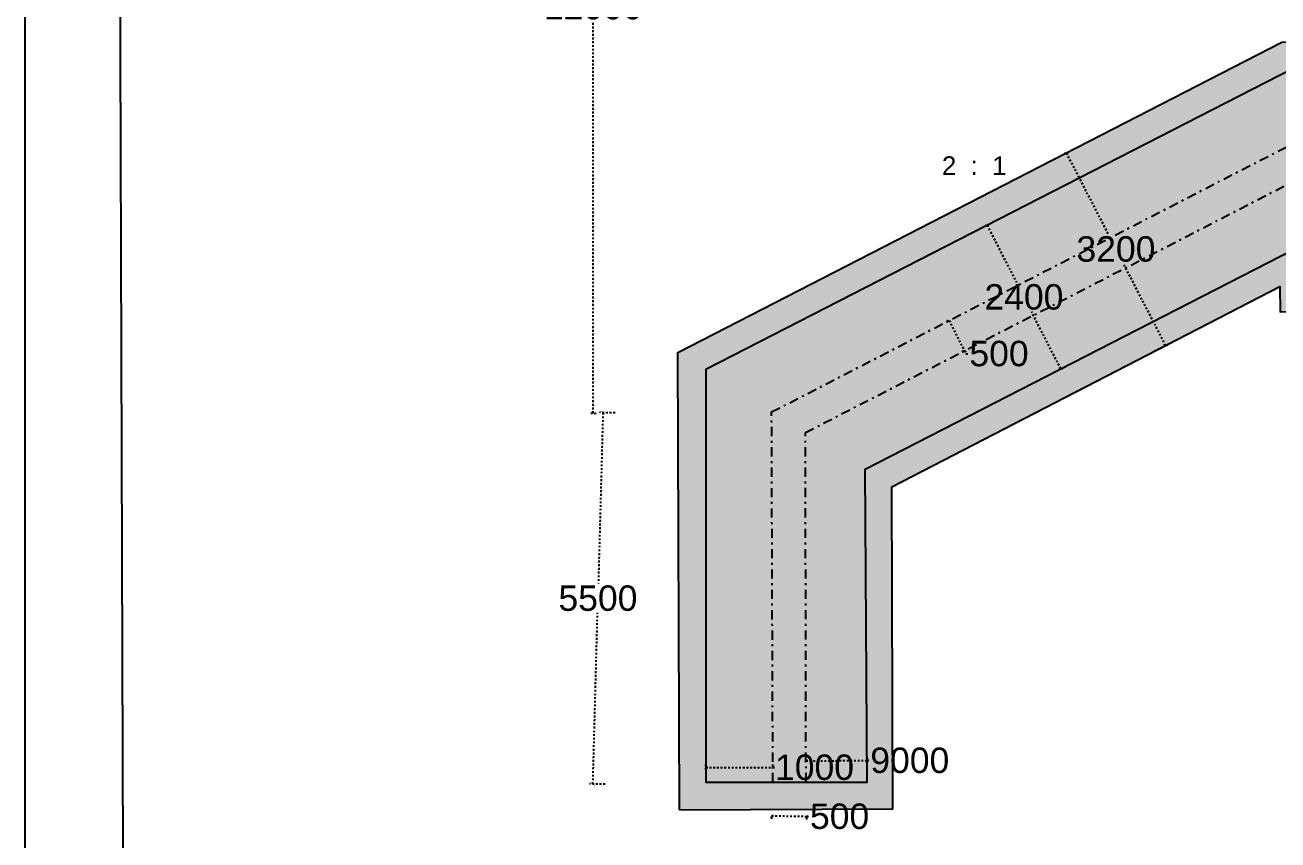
# Model space of a CAD drawing. Header units: inches. Extents: x 19331 to 39017, y 19415 to 38958.
# Drawn here: x 19331.2 to 19398.9, y 19481.4 to 19525.5 of the extents above; entities that cross this region are included whole.
import ezdxf

# ---------------------------------------------------------------- set-up
doc = ezdxf.new("R2010")
doc.units = ezdxf.units.IN
doc.header["$MEASUREMENT"] = 0
doc.linetypes.add('DASHDOT', pattern=[1, 0.5, -0.25, 0, -0.25])
for name, color, linetype in [('DIMENSION', 255, 'Continuous'), ('DRAWING', 7, 'Continuous'), ('TEXT', 255, 'Continuous')]:
    doc.layers.add(name, color=color, linetype=linetype)
doc.styles.get("Standard").update_dxf_attribs({"font": 'arial.ttf'})
doc.dimstyles.new('dig', dxfattribs={"dimtxt": 0.3125, "dimasz": 0.18, "dimexe": 0.18, "dimexo": 0.0625, "dimgap": 0.09, "dimtad": 0, "dimtih": 1, "dimtoh": 1, "dimdec": 4, "dimzin": 0, "dimdsep": 46, "dimtxsty": 'Standard', "dimblk": 'ARCHTICK', "dimcen": 0.09, "dimadec": 0, "dimazin": 0, "dimtfac": 1, "dimtdec": 4, "dimtofl": 0, "dimtmove": 0, "dimatfit": 3, "dimldrblk": 'ARCHTICK', "dimfxl": 1, "dimtolj": 1, "dimtzin": 0, "dimarcsym": 0})
pattern_1 = [(50, (0, 0), (2.15178055, -0.1882564), [0.225, -2.475]), (355, (0, 0), (-0.416254, 2.2565764), [0.18, -1.98]), (100.4514, (0.1793, -0.0157), (1.73552815, 2.06831863), [0.19122057, -2.10342634]), (46.1842, (0, 0.6), (3.20172315, -0.49655704), [0.3375, -3.7125]), (96.6356, (0.2668, 0.5586), (2.8039881, 2.9223536), [0.28683086, -3.155139]), (351.1842, (0, 0.6), (2.80398584, 2.9223558), [0.27, -2.97]), (21, (0.3, 0.45), (1.79072116, -1.20785667), [0.225, -2.475]), (326, (0.3, 0.45), (0.729946, 2.17545014), [0.18, -1.98]), (71.4514, (0.4492, 0.3493), (2.52066789, 0.96759149), [0.19122057, -2.10342634]), (37.5, (0, 0), (0.036479566, 0.998681561), [0, -1.956, 0, -2.01, 0, -1.9875]), (7.5, (0, 0), (0.789208612, 1.183235136), [0, -1.146, 0, -1.911, 0, -0.7575]), (327.5, (-0.669, 0), (1.601467309, -0.067664615), [0, -0.75, 0, -2.34, 0, -3.105]), (317.5, (-0.969, 0), (1.74955851, 0.30031495), [0, -0.975, 0, -1.554, 0, -2.205])]

# ---------------------------------------------------------------- blocks, each defined once
blk = doc.blocks.new('_ArchTick')
at = {"color": 0, "linetype": 'ByBlock', "const_width": 0.15}
blk.add_lwpolyline([(-0.5, -0.5), (0.5, 0.5)], dxfattribs=at)
blk = doc.blocks.new('*D124')
at = {"layer": 'Defpoints', "color": 0, "linetype": 'DASHDOT', "ltscale": 0.02, "transparency": 16777216}
for p in [(19361.691, 19548.434), (19361.691, 19504.505), (19361.884, 19504.505)]:
    blk.add_point(p, dxfattribs=at)
at = {"layer": 'DIMENSION', "color": 0, "linetype": 'DASHDOT', "lineweight": -2, "ltscale": 0.02, "transparency": 16777216}
for p, q in [((19361.753, 19548.434), (19362.064, 19548.434)), ((19361.884, 19548.434), (19361.884, 19527.262)), ((19361.884, 19504.505), (19361.884, 19525.678)), ((19361.753, 19504.505), (19362.064, 19504.505))]:
    blk.add_line(p, q, dxfattribs=at)
at = {"layer": 'DIMENSION', "color": 0, "linetype": 'DASHDOT', "lineweight": -2, "ltscale": 0.02, "transparency": 16777216, "xscale": 0.18, "yscale": 0.18, "zscale": 0.18}
for p, rotation in [((19361.884, 19548.434), 90), ((19361.884, 19504.505), 270)]:
    blk.add_blockref('_ArchTick', p, dxfattribs=dict(at, rotation=rotation))
at = {"layer": 'DIMENSION', "color": 0, "linetype": 'DASHDOT', "ltscale": 0.02, "transparency": 16777216, "insert": (19361.884, 19526.47), "char_height": 1.375, "attachment_point": 5}
blk.add_mtext('\\A1;12000', dxfattribs=at)
blk = doc.blocks.new('*D125')
at = {"layer": 'Defpoints', "color": 0, "linetype": 'DASHDOT', "ltscale": 0.02, "transparency": 16777216}
for p in [(19363.134, 19504.51), (19361.869, 19484.454), (19362.593, 19484.435)]:
    blk.add_point(p, dxfattribs=at)
at = {"layer": 'DIMENSION', "color": 0, "linetype": 'DASHDOT', "lineweight": -2, "ltscale": 0.02, "transparency": 16777216}
for p, q in [((19362.41, 19504.53), (19362.161, 19495.284)), ((19363.072, 19504.512), (19362.231, 19504.535)), ((19361.869, 19484.454), (19362.118, 19493.7)), ((19362.53, 19484.436), (19361.689, 19484.459))]:
    blk.add_line(p, q, dxfattribs=at)
at = {"layer": 'DIMENSION', "color": 0, "linetype": 'DASHDOT', "lineweight": -2, "ltscale": 0.02, "transparency": 16777216, "xscale": 0.18, "yscale": 0.18, "zscale": 0.18}
for p, rotation in [((19362.41, 19504.53), 88.45497695517574), ((19361.869, 19484.454), 268.4549769551757)]:
    blk.add_blockref('_ArchTick', p, dxfattribs=dict(at, rotation=rotation))
at = {"layer": 'DIMENSION', "color": 0, "linetype": 'DASHDOT', "ltscale": 0.02, "transparency": 16777216, "insert": (19362.14, 19494.492), "char_height": 1.375, "attachment_point": 5}
blk.add_mtext('\\A1;5500', dxfattribs=at)
blk = doc.blocks.new('*D131')
at = {"layer": 'Defpoints', "color": 0, "linetype": 'DASHDOT', "ltscale": 0.02, "transparency": 16777216}
for p in [(19371.533, 19482.735), (19373.422, 19482.703), (19373.422, 19482.703)]:
    blk.add_point(p, dxfattribs=at)
at = {"layer": 'DIMENSION', "color": 0, "linetype": 'DASHDOT', "lineweight": -2, "ltscale": 0.02, "transparency": 16777216}
for p, q in [((19371.532, 19482.673), (19371.53, 19482.555)), ((19371.533, 19482.735), (19373.422, 19482.703)), ((19373.421, 19482.641), (19373.419, 19482.523)), ((19373.422, 19482.703), (19373.602, 19482.7))]:
    blk.add_line(p, q, dxfattribs=at)
at = {"layer": 'DIMENSION', "color": 0, "linetype": 'DASHDOT', "lineweight": -2, "ltscale": 0.02, "transparency": 16777216, "xscale": 0.18, "yscale": 0.18, "zscale": 0.18}
for p, rotation in [((19371.533, 19482.735), 179.0220074722615), ((19373.422, 19482.703), 359.0220074722615)]:
    blk.add_blockref('_ArchTick', p, dxfattribs=dict(at, rotation=rotation))
at = {"layer": 'DIMENSION', "color": 0, "linetype": 'DASHDOT', "ltscale": 0.02, "transparency": 16777216, "insert": (19375.208, 19482.7), "char_height": 1.375, "attachment_point": 5}
blk.add_mtext('\\A1;500', dxfattribs=at)
blk = doc.blocks.new('*D134')
at = {"layer": 'Defpoints', "color": 0, "linetype": 'DASHDOT', "ltscale": 0.02, "transparency": 16777216}
for p in [(19367.975, 19485.337), (19371.597, 19485.349), (19371.597, 19485.349)]:
    blk.add_point(p, dxfattribs=at)
at = {"layer": 'DIMENSION', "color": 0, "linetype": 'DASHDOT', "lineweight": -2, "ltscale": 0.02, "transparency": 16777216}
for p, q in [((19367.975, 19485.4), (19367.975, 19485.517)), ((19367.975, 19485.337), (19371.597, 19485.349)), ((19371.596, 19485.412), (19371.596, 19485.529)), ((19371.597, 19485.349), (19371.777, 19485.35))]:
    blk.add_line(p, q, dxfattribs=at)
at = {"layer": 'DIMENSION', "color": 0, "linetype": 'DASHDOT', "lineweight": -2, "ltscale": 0.02, "transparency": 16777216, "xscale": 0.18, "yscale": 0.18, "zscale": 0.18}
for p, rotation in [((19367.975, 19485.337), 180.1892206381297), ((19371.597, 19485.349), 0.1892206381296935)]:
    blk.add_blockref('_ArchTick', p, dxfattribs=dict(at, rotation=rotation))
at = {"layer": 'DIMENSION', "color": 0, "linetype": 'DASHDOT', "ltscale": 0.02, "transparency": 16777216, "insert": (19373.853, 19485.35), "char_height": 1.375, "attachment_point": 5}
blk.add_mtext('\\A1;1000', dxfattribs=at)
blk = doc.blocks.new('*D135')
at = {"layer": 'Defpoints', "color": 0, "linetype": 'DASHDOT', "ltscale": 0.02, "transparency": 16777216}
for p in [(19373.391, 19485.563), (19376.684, 19485.724), (19376.685, 19485.583)]:
    blk.add_point(p, dxfattribs=at)
at = {"layer": 'DIMENSION', "color": 0, "linetype": 'DASHDOT', "lineweight": -2, "ltscale": 0.02, "transparency": 16777216}
for p, q in [((19373.391, 19485.625), (19373.389, 19485.883)), ((19373.391, 19485.703), (19376.684, 19485.724)), ((19376.684, 19485.646), (19376.683, 19485.904)), ((19376.684, 19485.724), (19376.864, 19485.725))]:
    blk.add_line(p, q, dxfattribs=at)
at = {"layer": 'DIMENSION', "color": 0, "linetype": 'DASHDOT', "lineweight": -2, "ltscale": 0.02, "transparency": 16777216, "xscale": 0.18, "yscale": 0.18, "zscale": 0.18}
for p, rotation in [((19373.391, 19485.703), 180.3599837440195), ((19376.684, 19485.724), 0.3599837440195228)]:
    blk.add_blockref('_ArchTick', p, dxfattribs=dict(at, rotation=rotation))
at = {"layer": 'DIMENSION', "color": 0, "linetype": 'DASHDOT', "ltscale": 0.02, "transparency": 16777216, "insert": (19379.005, 19485.725), "char_height": 1.375, "attachment_point": 5}
blk.add_mtext('\\A1;9000', dxfattribs=at)
blk = doc.blocks.new('*D136')
at = {"layer": 'Defpoints', "color": 0, "linetype": 'DASHDOT', "ltscale": 0.02, "transparency": 16777216}
for p in [(19381.125, 19509.503), (19381.961, 19507.877), (19381.961, 19507.877)]:
    blk.add_point(p, dxfattribs=at)
at = {"layer": 'DIMENSION', "color": 0, "linetype": 'DASHDOT', "lineweight": -2, "ltscale": 0.02, "transparency": 16777216}
for p, q in [((19381.069, 19509.474), (19380.965, 19509.42)), ((19381.125, 19509.503), (19381.961, 19507.877)), ((19381.906, 19507.848), (19381.801, 19507.795)), ((19381.961, 19507.877), (19382.044, 19507.717)), ((19382.044, 19507.717), (19382.224, 19507.717))]:
    blk.add_line(p, q, dxfattribs=at)
at = {"layer": 'DIMENSION', "color": 0, "linetype": 'DASHDOT', "lineweight": -2, "ltscale": 0.02, "transparency": 16777216, "xscale": 0.18, "yscale": 0.18, "zscale": 0.18}
for p, rotation in [((19381.125, 19509.503), 117.2296314230458), ((19381.961, 19507.877), 297.2296314230458)]:
    blk.add_blockref('_ArchTick', p, dxfattribs=dict(at, rotation=rotation))
at = {"layer": 'DIMENSION', "color": 0, "linetype": 'DASHDOT', "ltscale": 0.02, "transparency": 16777216, "insert": (19383.83, 19507.717), "char_height": 1.375, "attachment_point": 5}
blk.add_mtext('\\A1;500', dxfattribs=at)
blk = doc.blocks.new('*D137')
at = {"layer": 'Defpoints', "color": 0, "linetype": 'DASHDOT', "ltscale": 0.02, "transparency": 16777216}
for p in [(19383.187, 19514.664), (19387.168, 19506.895), (19387.168, 19506.895)]:
    blk.add_point(p, dxfattribs=at)
at = {"layer": 'DIMENSION', "color": 0, "linetype": 'DASHDOT', "lineweight": -2, "ltscale": 0.02, "transparency": 16777216}
for p, q in [((19383.187, 19514.664), (19384.771, 19511.572)), ((19383.242, 19514.693), (19383.347, 19514.747)), ((19387.168, 19506.895), (19385.583, 19509.987)), ((19387.223, 19506.923), (19387.328, 19506.977))]:
    blk.add_line(p, q, dxfattribs=at)
at = {"layer": 'DIMENSION', "color": 0, "linetype": 'DASHDOT', "lineweight": -2, "ltscale": 0.02, "transparency": 16777216, "xscale": 0.18, "yscale": 0.18, "zscale": 0.18}
for p, rotation in [((19383.187, 19514.664), 117.1294998589754), ((19387.168, 19506.895), 297.1294998589754)]:
    blk.add_blockref('_ArchTick', p, dxfattribs=dict(at, rotation=rotation))
at = {"layer": 'DIMENSION', "color": 0, "linetype": 'DASHDOT', "ltscale": 0.02, "transparency": 16777216, "insert": (19385.177, 19510.779), "char_height": 1.375, "attachment_point": 5}
blk.add_mtext('\\A1;2400', dxfattribs=at)
blk = doc.blocks.new('*D138')
at = {"layer": 'Defpoints', "color": 0, "linetype": 'DASHDOT', "ltscale": 0.02, "transparency": 16777216}
for p in [(19386.809, 19518.234), (19392.185, 19507.828), (19392.841, 19508.167)]:
    blk.add_point(p, dxfattribs=at)
at = {"layer": 'DIMENSION', "color": 0, "linetype": 'DASHDOT', "lineweight": -2, "ltscale": 0.02, "transparency": 16777216}
for p, q in [((19386.865, 19518.263), (19387.626, 19518.656)), ((19387.466, 19518.573), (19389.744, 19514.162)), ((19392.841, 19508.167), (19390.563, 19512.578)), ((19392.24, 19507.857), (19393.001, 19508.25))]:
    blk.add_line(p, q, dxfattribs=at)
at = {"layer": 'DIMENSION', "color": 0, "linetype": 'DASHDOT', "lineweight": -2, "ltscale": 0.02, "transparency": 16777216, "xscale": 0.18, "yscale": 0.18, "zscale": 0.18}
for p, rotation in [((19387.466, 19518.573), 117.3198054360112), ((19392.841, 19508.167), 297.3198054360112)]:
    blk.add_blockref('_ArchTick', p, dxfattribs=dict(at, rotation=rotation))
at = {"layer": 'DIMENSION', "color": 0, "linetype": 'DASHDOT', "ltscale": 0.02, "transparency": 16777216, "insert": (19390.153, 19513.37), "char_height": 1.375, "attachment_point": 5}
blk.add_mtext('\\A1;3200', dxfattribs=at)

msp = doc.modelspace()

# ---------------------------------------------------------------- hatches: boundary and pattern name
at = {"layer": 'DRAWING'}
h = msp.add_hatch(dxfattribs=at)
h.set_pattern_fill('AR-CONC', color=256, scale=0.3, style=0)
h.set_pattern_definition(pattern_1)
h.paths.add_polyline_path([(19400.42854, 19524.5734), (19399.12496, 19524.56171), (19366.45242, 19507.77538), (19366.55322, 19483.06422), (19378.09359, 19483.10108), (19378.02835, 19500.51553), (19399.01717, 19511.35786), (19399.03129, 19509.97639), (19405.27028, 19510.00966), (19405.26603, 19511.45137), (19400.4715, 19511.42194), (19400.46404, 19513.70727), (19376.58501, 19501.47224), (19376.69127, 19484.5598), (19367.97552, 19484.55197), (19367.96663, 19506.86317), (19400.43204, 19523.50396)])
h.paths.add_polyline_path([(19405.22717, 19524.61642), (19400.42854, 19524.5734), (19400.43329, 19523.11997), (19405.23145, 19523.1664)])
h.paths.add_polyline_path([(19418.46202, 19524.73508), (19405.22717, 19524.61642), (19405.23145, 19523.1664), (19418.4631, 19523.29442)])
h.paths.add_polyline_path([(19405.23145, 19523.1664), (19400.43329, 19523.11997), (19400.44529, 19519.44806), (19405.24235, 19519.47526)], flags=17)
h.paths.add_polyline_path([(19418.4631, 19523.29442), (19405.23145, 19523.1664), (19405.24235, 19519.47526), (19418.46588, 19519.55025)])
h.paths.add_polyline_path([(19405.24235, 19519.47526), (19400.44529, 19519.44806), (19400.45135, 19517.59095), (19405.2478, 19517.62646)], flags=17)
h.paths.add_polyline_path([(19400.44529, 19519.44806), (19371.53311, 19504.56497), (19371.59919, 19484.55523), (19373.39311, 19484.55684), (19373.3614, 19503.45148), (19400.452, 19517.39187)], flags=17)
h.paths.add_polyline_path([(19405.25312, 19515.82588), (19400.45724, 19515.78895), (19400.4715, 19511.42194), (19405.26603, 19511.45137)], flags=17)
h.paths.add_polyline_path([(19405.2478, 19517.62646), (19400.45135, 19517.59095), (19400.45724, 19515.78895), (19405.25312, 19515.82588)], flags=17)
h.paths.add_polyline_path([(19418.46588, 19519.55025), (19405.24235, 19519.47526), (19405.2478, 19517.62646), (19418.46724, 19517.72433)])
h.paths.add_polyline_path([(19418.46724, 19517.72433), (19405.2478, 19517.62646), (19405.25312, 19515.82588), (19418.46858, 19515.92767)])
h.paths.add_polyline_path([(19418.46858, 19515.92767), (19405.25312, 19515.82588), (19405.26603, 19511.45137), (19418.47184, 19511.53245)])
h.paths.add_polyline_path([(19419.88926, 19513.34048), (19432.9739, 19513.41913), (19432.96134, 19515.60706), (19431.91473, 19515.59256), (19431.91967, 19514.52381), (19418.46965, 19514.48309), (19418.47184, 19511.53245), (19405.26603, 19511.45137), (19405.27028, 19510.00966), (19419.88372, 19510.08759)])
h.paths.add_polyline_path([(19425.03049, 19517.77292), (19418.46724, 19517.72433), (19418.46965, 19514.48309), (19431.91967, 19514.52381), (19431.91473, 19515.59256), (19425.04734, 19515.4974)])
h.paths.add_polyline_path([(19425.01706, 19519.5874), (19418.46588, 19519.55025), (19418.46724, 19517.72433), (19425.03049, 19517.77292)])
h.paths.add_polyline_path([(19424.98915, 19523.35756), (19418.4631, 19523.29442), (19418.46588, 19519.55025), (19425.01706, 19519.5874)])
h.paths.add_polyline_path([(19424.98167, 19524.36709), (19418.46231, 19524.35043), (19418.4631, 19523.29442), (19424.98915, 19523.35756)])
h.paths.add_polyline_path([(19426.39741, 19526.99811), (19424.96225, 19526.99024), (19424.97673, 19525.0347), (19426.40241, 19525.04611)])
h.paths.add_polyline_path([(19431.88225, 19527.02819), (19426.39741, 19526.99811), (19426.40241, 19525.04611), (19431.88671, 19525.09002)])
h.paths.add_polyline_path([(19437.29088, 19527.05786), (19431.88225, 19527.02819), (19431.88671, 19525.09002), (19437.29639, 19525.13333)])
h.paths.add_polyline_path([(19438.74199, 19527.06581), (19437.29088, 19527.05786), (19437.29639, 19525.13333), (19438.74893, 19525.14496)])
h.paths.add_polyline_path([(19438.74893, 19525.14496), (19437.29639, 19525.13333), (19437.31206, 19519.65712), (19438.76875, 19519.66538)])
h.paths.add_polyline_path([(19437.29639, 19525.13333), (19433.68981, 19525.10446), (19433.71993, 19519.63675), (19437.31206, 19519.65712)])
h.paths.add_polyline_path([(19433.68981, 19525.10446), (19431.88671, 19525.09002), (19431.89929, 19519.62642), (19433.71993, 19519.63675)])
h.paths.add_polyline_path([(19431.88671, 19525.09002), (19430.00713, 19525.07497), (19430.0089, 19524.37994), (19430.01832, 19523.40622), (19430.04517, 19519.61591), (19431.89929, 19519.62642)])
h.paths.add_polyline_path([(19430.0089, 19524.37994), (19426.40414, 19524.37073), (19426.4067, 19523.37128), (19430.01832, 19523.40622)])
h.paths.add_polyline_path([(19430.00713, 19525.07497), (19426.40241, 19525.04611), (19426.40414, 19524.37073), (19430.0089, 19524.37994)])
h.paths.add_polyline_path([(19426.40414, 19524.37073), (19424.98167, 19524.36709), (19424.98915, 19523.35756), (19426.4067, 19523.37128)])
h.paths.add_polyline_path([(19426.4067, 19523.37128), (19424.98915, 19523.35756), (19425.01706, 19519.5874), (19426.41636, 19519.59533)])
h.paths.add_polyline_path([(19430.01832, 19523.40622), (19426.4067, 19523.37128), (19426.41636, 19519.59533), (19430.04517, 19519.61591)])
h.paths.add_polyline_path([(19426.41636, 19519.59533), (19425.01706, 19519.5874), (19425.03049, 19517.77292), (19425.04734, 19515.4974), (19431.91473, 19515.59256), (19431.90787, 19517.07403), (19426.42276, 19517.09722)])
h.paths.add_polyline_path([(19430.04517, 19519.61591), (19426.41636, 19519.59533), (19426.42276, 19517.09722), (19430.06311, 19517.08183)])
h.paths.add_polyline_path([(19431.90249, 19518.23562), (19431.89929, 19519.62642), (19430.04517, 19519.61591), (19430.06311, 19517.08183), (19431.90787, 19517.07403)])
h.paths.add_polyline_path([(19432.95294, 19517.06961), (19431.90787, 19517.07403), (19431.91473, 19515.59256), (19432.96134, 19515.60706)])
h.paths.add_polyline_path([(19431.90249, 19518.23562), (19431.90787, 19517.07403), (19433.73409, 19517.06631), (19437.31942, 19517.08606), (19437.31606, 19518.26068)])
h.paths.add_polyline_path([(19433.71993, 19519.63675), (19431.89929, 19519.62642), (19431.90249, 19518.23562), (19433.7276, 19518.24407)])
h.paths.add_polyline_path([(19437.31206, 19519.65712), (19433.71993, 19519.63675), (19433.7276, 19518.24407), (19437.31606, 19518.26068)])
h.paths.add_polyline_path([(19438.76875, 19519.66538), (19437.31206, 19519.65712), (19437.31606, 19518.26068), (19438.7738, 19518.26743)])
h.paths.add_polyline_path([(19438.7738, 19518.26743), (19437.31606, 19518.26068), (19437.31942, 19517.08606), (19433.73409, 19517.06631), (19432.95294, 19517.06961), (19432.96134, 19515.60706), (19438.78313, 19515.68772)])
h.paths.add_polyline_path([(19407.04583, 19526.40288), (19411.83488, 19526.40288), (19411.83488, 19524.3113), (19407.04583, 19524.3113)], flags=9)
h.paths.add_polyline_path([(19407.19964, 19524.76295), (19410.97573, 19524.76295), (19410.97573, 19522.67137), (19407.19964, 19522.67137)], flags=9)
h.paths.add_polyline_path([(19407.14923, 19522.39947), (19411.80885, 19522.39947), (19411.80885, 19520.3079), (19407.14923, 19520.3079)], flags=24)
h.paths.add_polyline_path([(19381.97004, 19508.76265), (19385.69079, 19508.76265), (19385.69079, 19506.67108), (19381.97004, 19506.67108)], flags=24)
h.paths.add_polyline_path([(19382.77086, 19511.82527), (19387.58336, 19511.82527), (19387.58336, 19509.7337), (19382.77086, 19509.7337)], flags=24)
h.paths.add_polyline_path([(19387.75941, 19514.41621), (19392.54752, 19514.41621), (19392.54752, 19512.32463), (19387.75941, 19512.32463)], flags=24)
h.paths.add_polyline_path([(19407.34445, 19518.70502), (19412.00407, 19518.70502), (19412.00407, 19516.61345), (19407.34445, 19516.61345)], flags=9)
h.paths.add_polyline_path([(19407.35259, 19514.71504), (19412.01221, 19514.71504), (19412.01221, 19512.62346), (19407.35259, 19512.62346)], flags=24)
h.paths.add_polyline_path([(19407.82919, 19511.66566), (19411.60529, 19511.66566), (19411.60529, 19509.57409), (19407.82919, 19509.57409)], flags=9)
h.paths.add_polyline_path([(19418.66269, 19515.72156), (19422.3825, 19515.72156), (19422.3825, 19513.62998), (19418.66269, 19513.62998)], flags=9)
h.paths.add_polyline_path([(19420.45325, 19517.12692), (19424.174, 19517.12692), (19424.174, 19515.03535), (19420.45325, 19515.03535)], flags=24)
h.paths.add_polyline_path([(19420.97424, 19519.37792), (19423.68025, 19519.37792), (19423.68025, 19517.85677), (19420.97424, 19517.85677)], flags=24)
h.paths.add_polyline_path([(19420.66101, 19522.21273), (19424.04982, 19522.21273), (19424.04982, 19520.69158), (19420.66101, 19520.69158)], flags=24)
h.paths.add_polyline_path([(19419.62067, 19525.30093), (19422.32599, 19525.30093), (19422.32599, 19523.77978), (19419.62067, 19523.77978)], flags=9)
h = msp.add_hatch(dxfattribs=at)
h.set_pattern_fill('AR-CONC', color=256, scale=0.3, style=0)
h.set_pattern_definition(pattern_1)
h.paths.add_polyline_path([(19400.44529, 19519.44806), (19400.43204, 19523.50396), (19367.96663, 19506.86317), (19367.97552, 19484.55197), (19371.59919, 19484.55523), (19371.53311, 19504.56497)])
h.paths.add_polyline_path([(19400.46404, 19513.70727), (19400.452, 19517.39187), (19373.3614, 19503.45148), (19373.39311, 19484.55684), (19376.69127, 19484.5598), (19376.58501, 19501.47224)])
h.paths.add_polyline_path([(19382.77086, 19511.82527), (19387.58336, 19511.82527), (19387.58336, 19509.7337), (19382.77086, 19509.7337)], flags=24)
h.paths.add_polyline_path([(19387.75941, 19514.41621), (19392.54752, 19514.41621), (19392.54752, 19512.32463), (19387.75941, 19512.32463)], flags=24)
h.paths.add_polyline_path([(19381.97004, 19508.76265), (19385.69079, 19508.76265), (19385.69079, 19506.67108), (19381.97004, 19506.67108)], flags=25)

# ---------------------------------------------------------------- linework, layer by layer
msp.add_lwpolyline([(19712.62643, 19415.01685), (19331.15977, 19415.01685), (19331.15977, 19678.83665), (19712.62643, 19678.83665)], close=True, dxfattribs=at)
for points in [[(19336.50197, 19469.71914), (19336.05516, 19605.49075), (19351.05077, 19605.61537), (19352.41217, 19601.70666), (19355.43119, 19610.48088), (19357.01983, 19605.71226), (19367.83544, 19605.8279), (19369.17248, 19601.81678), (19372.20019, 19610.63924), (19373.73112, 19605.89648), (19396.71445, 19606.15072), (19397.9881, 19602.16684), (19401.0015, 19610.93902), (19402.57887, 19606.21377), (19536.25284, 19606.86622)], [(19366.55322, 19483.06422), (19366.45242, 19507.77538), (19399.12496, 19524.56171), (19418.46202, 19524.73508)], [(19400.43204, 19523.50396), (19367.96663, 19506.86317), (19367.97552, 19484.55197), (19376.69127, 19484.5598), (19376.58501, 19501.47224), (19400.46404, 19513.70727)], [(19366.55322, 19483.06422), (19378.09359, 19483.10108), (19378.02835, 19500.51553), (19399.01717, 19511.35786), (19399.03129, 19509.97639), (19419.88372, 19510.08759), (19419.88926, 19513.34048), (19432.9739, 19513.41913), (19432.94759, 19518.00231)]]:
    msp.add_lwpolyline(points, dxfattribs=at)
at = {"layer": 'DRAWING', "linetype": 'DASHDOT'}
for points in [[(19371.59919, 19484.55523), (19371.53311, 19504.56497), (19400.44529, 19519.44806), (19476.38434, 19519.87868), (19563.89878, 19520.33316), (19596.38653, 19509.32829), (19638.74449, 19509.27489)], [(19373.39311, 19484.55684), (19373.3614, 19503.45148), (19400.452, 19517.39187)]]:
    msp.add_lwpolyline(points, dxfattribs=at)

# ---------------------------------------------------------------- texts
at = {"layer": 'TEXT', "ltscale": 0.9, "insert": (19380.74266, 19518.38543), "char_height": 1, "width": 19.2344705, "attachment_point": 1}
msp.add_mtext('2  :  1', dxfattribs=at)

# ---------------------------------------------------------------- dimensions: what is measured, and where the dimension line sits
at = {"layer": 'DIMENSION', "linetype": 'DASHDOT', "ltscale": 0.02}
for p1, p2, distance, text, picture, middle in [((19361.69075, 19548.43409), (19361.69075, 19504.50541), 0.19314, '12000', '*D124', (19361.88389, 19526.46975)), ((19386.80931, 19518.23424), (19392.18473, 19507.82838), 0.73886, '3200', '*D138', (19390.15347, 19513.37042)), ((19383.18655, 19514.66444), (19387.16766, 19506.89453), 0, '2400', '*D137', (19385.17711, 19510.77949)), ((19381.12491, 19509.50253), (19381.96143, 19507.87692), 0, '500', '*D136', (19383.83041, 19507.71686)), ((19363.13422, 19504.5104), (19362.59274, 19484.43479), -0.72402, '5500', '*D125', (19362.13972, 19494.49212)), ((19373.39142, 19485.56269), (19376.68484, 19485.58339), 0.1404, '9000', '*D135', (19379.00473, 19485.72491)), ((19367.97521, 19485.33735), (19371.59657, 19485.3493), 0, '1000', '*D134', (19373.85263, 19485.3499)), ((19371.53329, 19482.7354), (19373.42163, 19482.70317), 0, '500', '*D131', (19375.20823, 19482.70009))]:
    dim = msp.add_aligned_dim(p1=p1, p2=p2, distance=distance, text=text, dimstyle='dig', override={"dimtxt": 1.375}, dxfattribs=at)
    dim.commit()
    dim.dimension.update_dxf_attribs({"geometry": picture, "text_midpoint": middle})

doc.saveas('drawing.dxf')
